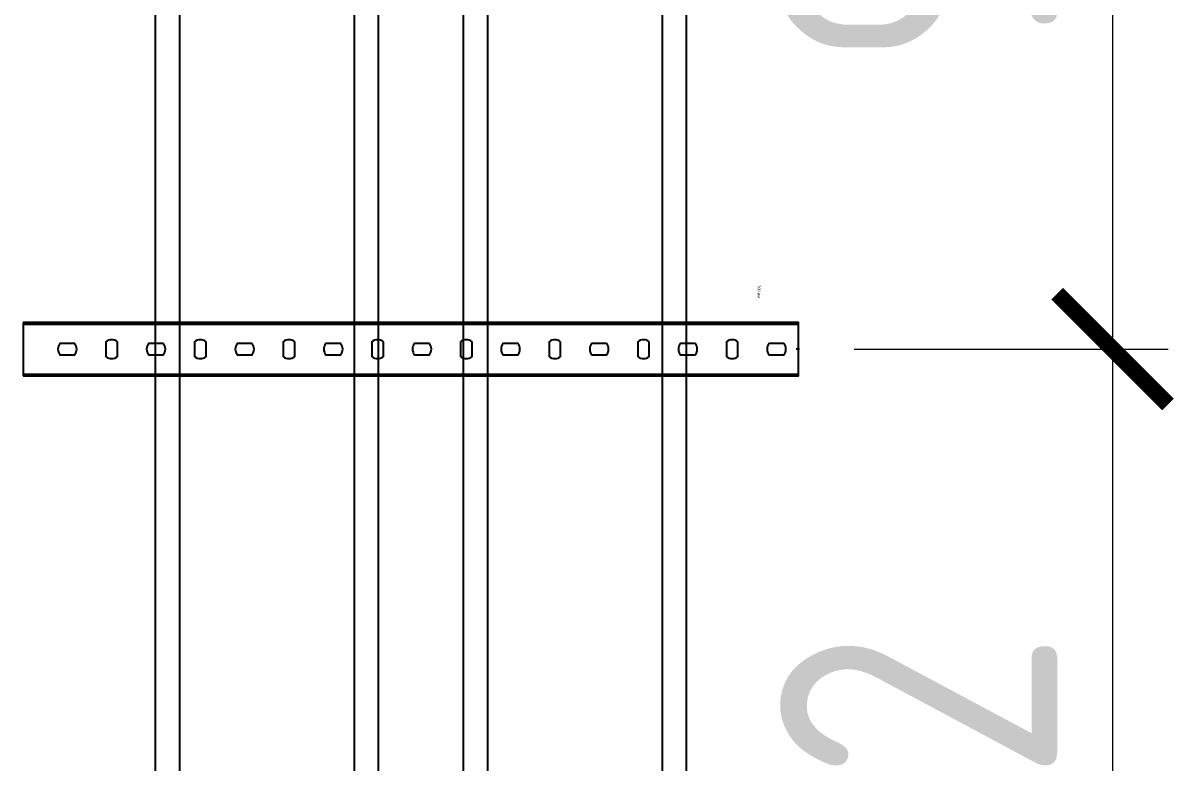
# Model space of a CAD drawing. Header units: millimetres. Extents: x -42533 to 645315, y 3457 to 82611.
# Drawn here: x 150602 to 151640, y 42707 to 43375 of the extents above; entities that cross this region are included whole.
import ezdxf
from ezdxf.enums import TextEntityAlignment as Align

# ---------------------------------------------------------------- set-up
doc = ezdxf.new("R2018")
doc.units = ezdxf.units.MM
for name, color, linetype in [('00_00_потолок_Панели из стали', 7, 'Continuous'), ('ЭОМ_Лотки авар.', 1, 'Continuous'), ('ЭОМ_Лотки рабочие', 5, 'Continuous')]:
    doc.layers.add(name, color=color, linetype=linetype)
doc.styles.get("Standard").update_dxf_attribs({"font": 'arial.ttf'})
doc.styles.add('М2', font='isocpeur.ttf', dxfattribs={"width": 0.8})
doc.dimstyles.new('М2-100', dxfattribs={"dimtxt": 250, "dimasz": 100, "dimexe": 50, "dimexo": 50, "dimgap": 50, "dimtad": 1, "dimdec": 0, "dimzin": 1, "dimtxsty": 'М2', "dimblk": 'ARCHTICK', "dimcen": 2.5, "dimdle": 50, "dimclre": 256, "dimclrt": 256, "dimadec": 0, "dimazin": 0, "dimtfac": 1, "dimtdec": 0, "dimtix": 1, "dimtmove": 1, "dimatfit": 3, "dimldrblk": 'NONE', "dimfxl": 1, "dimtolj": 1, "dimlwd": 9, "dimlwe": 9, "dimarcsym": 1})

# ---------------------------------------------------------------- blocks, each defined once
blk = doc.blocks.new('*U45')
at = {"color": 0, "linetype": 'ByBlock', "lineweight": -2}
for points in [[(24, -700), (24, 0), (-24, 0), (-24, -700)], [(-22.5, -700), (-22.5, 0)], [(22.5, -700), (22.5, 0)], [(-24, -700), (24, -700)]]:
    blk.add_lwpolyline(points, dxfattribs=at)
at = {"color": 254, "transparency": 33554483}
blk.add_lwpolyline([(0, 0.7), (0, -2.2)], dxfattribs=at)
at = {"color": 0, "linetype": 'ByBlock', "lineweight": -2}
for points in [[(-5.2, -13.3), (-5.2, -26.7, 0.345739), (5.2, -26.7), (5.2, -13.3, 0.345739)], [(-6.7, -54.8, 0.345739), (-6.7, -65.2), (6.7, -65.2, 0.345739), (6.7, -54.8)], [(-5.2, -93.3), (-5.2, -106.7, 0.345739), (5.2, -106.7), (5.2, -93.3, 0.345739)], [(-6.7, -134.8, 0.345739), (-6.7, -145.2), (6.7, -145.2, 0.345739), (6.7, -134.8)], [(-5.2, -173.3), (-5.2, -186.7, 0.345739), (5.2, -186.7), (5.2, -173.3, 0.345739)], [(-6.7, -214.8, 0.345739), (-6.7, -225.2), (6.7, -225.2, 0.345739), (6.7, -214.8)], [(-5.2, -253.3), (-5.2, -266.7, 0.345739), (5.2, -266.7), (5.2, -253.3, 0.345739)], [(-6.7, -294.8, 0.345739), (-6.7, -305.2), (6.7, -305.2, 0.345739), (6.7, -294.8)], [(-5.2, -333.3), (-5.2, -346.7, 0.345739), (5.2, -346.7), (5.2, -333.3, 0.345739)], [(-6.7, -374.8, 0.345739), (-6.7, -385.2), (6.7, -385.2, 0.345739), (6.7, -374.8)], [(-5.2, -413.3), (-5.2, -426.7, 0.345739), (5.2, -426.7), (5.2, -413.3, 0.345739)], [(-6.7, -454.8, 0.345739), (-6.7, -465.2), (6.7, -465.2, 0.345739), (6.7, -454.8)], [(-5.2, -493.3), (-5.2, -506.7, 0.345739), (5.2, -506.7), (5.2, -493.3, 0.345739)], [(-6.7, -534.8, 0.345739), (-6.7, -545.2), (6.7, -545.2, 0.345739), (6.7, -534.8)], [(-5.2, -573.3), (-5.2, -586.7, 0.345739), (5.2, -586.7), (5.2, -573.3, 0.345739)], [(-6.7, -614.8, 0.345739), (-6.7, -625.2), (6.7, -625.2, 0.345739), (6.7, -614.8)], [(-5.2, -653.3), (-5.2, -666.7, 0.345739), (5.2, -666.7), (5.2, -653.3, 0.345739)]]:
    blk.add_lwpolyline(points, format="xyb", close=True, dxfattribs=at)
at = {"flags": 9}
for tag, p in [('НАИМЕНОВАНИЕ', (-58.2, -19.4)), ('АРТИКУЛ', (-58.9, -24.5)), ('ПРИМЕЧАНИЕ', (-58.3, -30.8))]:
    blk.add_attdef(tag, p, '', height=2.5, dxfattribs=at)
at = {"lineweight": 30, "flags": 104}
blk.add_attdef('ДЛИНА', text='', height=2.5, dxfattribs=at).set_placement((-57.7, -34.6), align=Align.TOP_LEFT)
blk = doc.blocks.new('_ArchTick')
at = {"color": 0, "linetype": 'ByBlock', "lineweight": 70, "const_width": 0.15}
blk.add_lwpolyline([(-0.5, -0.5), (0.5, 0.5)], dxfattribs=at)
blk = doc.blocks.new('*D739')
at = {"layer": '00_00_потолок_Панели из стали', "color": 0, "lineweight": 9, "transparency": 16777216}
blk.add_line((151585, 44072.5), (151585, 43030.6), dxfattribs=at)
at = {"layer": '00_00_потолок_Панели из стали', "lineweight": 9, "transparency": 16777216}
for p, q in [((151429.3, 44022.5), (151635, 44022.5)), ((151351.6, 43080.6), (151635, 43080.6))]:
    blk.add_line(p, q, dxfattribs=at)
at = {"layer": 'Defpoints', "color": 0, "transparency": 16777216}
for p in [(151379.3, 44022.5), (151301.6, 43080.6), (151585, 43080.6)]:
    blk.add_point(p, dxfattribs=at)
at = {"layer": '00_00_потолок_Панели из стали', "color": 0, "lineweight": 9, "transparency": 16777216, "xscale": 100, "yscale": 100, "zscale": 100}
for p, rotation in [((151585, 44022.5), 90), ((151585, 43080.6), 270)]:
    blk.add_blockref('_ArchTick', p, dxfattribs=dict(at, rotation=rotation))
at = {"layer": '00_00_потолок_Панели из стали', "transparency": 16777216, "insert": (151410, 43551.6), "char_height": 250, "attachment_point": 5, "rotation": 90, "style": 'М2'}
blk.add_mtext('\\A1;942', dxfattribs=at)
blk = doc.blocks.new('_None')
blk = doc.blocks.new('*D740')
at = {"layer": '00_00_потолок_Панели из стали', "color": 0, "lineweight": 9, "transparency": 16777216}
blk.add_line((151585, 43130.6), (151585, 42098.8), dxfattribs=at)
at = {"layer": '00_00_потолок_Панели из стали', "lineweight": 9, "transparency": 16777216}
for p, q in [((151351.6, 43080.6), (151635, 43080.6)), ((151351.6, 42148.8), (151635, 42148.8))]:
    blk.add_line(p, q, dxfattribs=at)
at = {"layer": 'Defpoints', "color": 0, "transparency": 16777216}
for p in [(151301.6, 43080.6), (151301.6, 42148.8), (151585, 42148.8)]:
    blk.add_point(p, dxfattribs=at)
at = {"layer": '00_00_потолок_Панели из стали', "color": 0, "lineweight": 9, "transparency": 16777216, "xscale": 100, "yscale": 100, "zscale": 100}
for p, rotation in [((151585, 43080.6), 90), ((151585, 42148.8), 270)]:
    blk.add_blockref('_ArchTick', p, dxfattribs=dict(at, rotation=rotation))
at = {"layer": '00_00_потолок_Панели из стали', "transparency": 16777216, "insert": (151410, 42614.7), "char_height": 250, "attachment_point": 5, "rotation": 90, "style": 'М2'}
blk.add_mtext('\\A1;932', dxfattribs=at)
blk = doc.blocks.new('*U377')
at = {"color": 0, "linetype": 'Continuous', "lineweight": 25}
for p, q in [((-78.8, -8810.2), (-78.8, 0)), ((78.8, -8810.2), (78.8, 0))]:
    blk.add_line(p, q, dxfattribs=at)
blk.add_lwpolyline([(100.8, -8810.2), (100.8, 0), (-100.8, 0), (-100.8, -8810.2)], close=True, dxfattribs=at)
at = {"color": 0, "flags": 9}
for tag, p in [('НАИМЕНОВАНИЕ', (-59.1, -7)), ('АРТИКУЛ', (-59.7, -11.8)), ('ПРИМЕЧАНИЕ', (-58.8, -17.3))]:
    blk.add_attdef(tag, text='', height=2.5, dxfattribs=at).set_placement(p, align=Align.TOP_LEFT)
at = {"color": 0, "lineweight": 30, "flags": 104}
for tag, p in [('ВЫСОТА', (-59.6, -20.9)), ('ТОЛЩИНА', (-59, -31)), ('ШИРИНА', (-58.9, -25.1)), ('ДЛИНА', (-59.5, -36.1))]:
    blk.add_attdef(tag, text='', height=2.5, dxfattribs=at).set_placement(p, align=Align.TOP_LEFT)
blk = doc.blocks.new('*U379')
at = {"color": 0, "linetype": 'Continuous', "lineweight": 25}
for p, q in [((-78.8, -8618.8), (-78.8, 0)), ((78.8, -8618.8), (78.8, 0))]:
    blk.add_line(p, q, dxfattribs=at)
blk.add_lwpolyline([(100.8, -8618.8), (100.8, 0), (-100.8, 0), (-100.8, -8618.8)], close=True, dxfattribs=at)
at = {"color": 0, "flags": 9}
for tag, p in [('НАИМЕНОВАНИЕ', (-59.1, -7)), ('АРТИКУЛ', (-59.7, -11.8)), ('ПРИМЕЧАНИЕ', (-58.8, -17.3))]:
    blk.add_attdef(tag, text='', height=2.5, dxfattribs=at).set_placement(p, align=Align.TOP_LEFT)
at = {"color": 0, "lineweight": 30, "flags": 104}
for tag, p in [('ВЫСОТА', (-59.6, -20.9)), ('ТОЛЩИНА', (-59, -31)), ('ШИРИНА', (-58.9, -25.1)), ('ДЛИНА', (-59.5, -36.1))]:
    blk.add_attdef(tag, text='', height=2.5, dxfattribs=at).set_placement(p, align=Align.TOP_LEFT)

msp = doc.modelspace()

# ---------------------------------------------------------------- block references
at = {"layer": 'ЭОМ_Лотки авар.', "color": 1, "rotation": 180}
msp.add_blockref('*U377', (151099.5, 42053.3), dxfattribs=at)
at = {"layer": 'ЭОМ_Лотки рабочие', "rotation": 180}
msp.add_blockref('*U379', (150821.7, 41758.7), dxfattribs=at)
at = {"layer": 'ЭОМ_Лотки рабочие'}
ref = msp.add_blockref('*U45', (151301.6, 43080.6), dxfattribs=dict(at, rotation=270))
lines = msp.add_mtext('700 мм', dxfattribs={"layer": '0', "insert": (151267, 43138.3), "char_height": 2.5, "attachment_point": 1, "rotation": 270})
ref.add_attrib('ДЛИНА', '', (151267, 43138.3), dxfattribs={"flags": 2}).embed_mtext(lines)

# ---------------------------------------------------------------- dimensions: what is measured, and where the dimension line sits
at = {"layer": '00_00_потолок_Панели из стали'}
for base, p1, p2, picture, middle in [((151585, 43080.6), (151379.3, 44022.5), (151301.6, 43080.6), '*D739', (151410, 43551.6)), ((151585, 42148.8), (151301.6, 43080.6), (151301.6, 42148.8), '*D740', (151410, 42614.7))]:
    dim = msp.add_linear_dim(base=base, p1=p1, p2=p2, angle=90, dimstyle='М2-100', dxfattribs=at)
    dim.commit()
    dim.dimension.update_dxf_attribs({"geometry": picture, "text_midpoint": middle})

doc.saveas('drawing.dxf')
